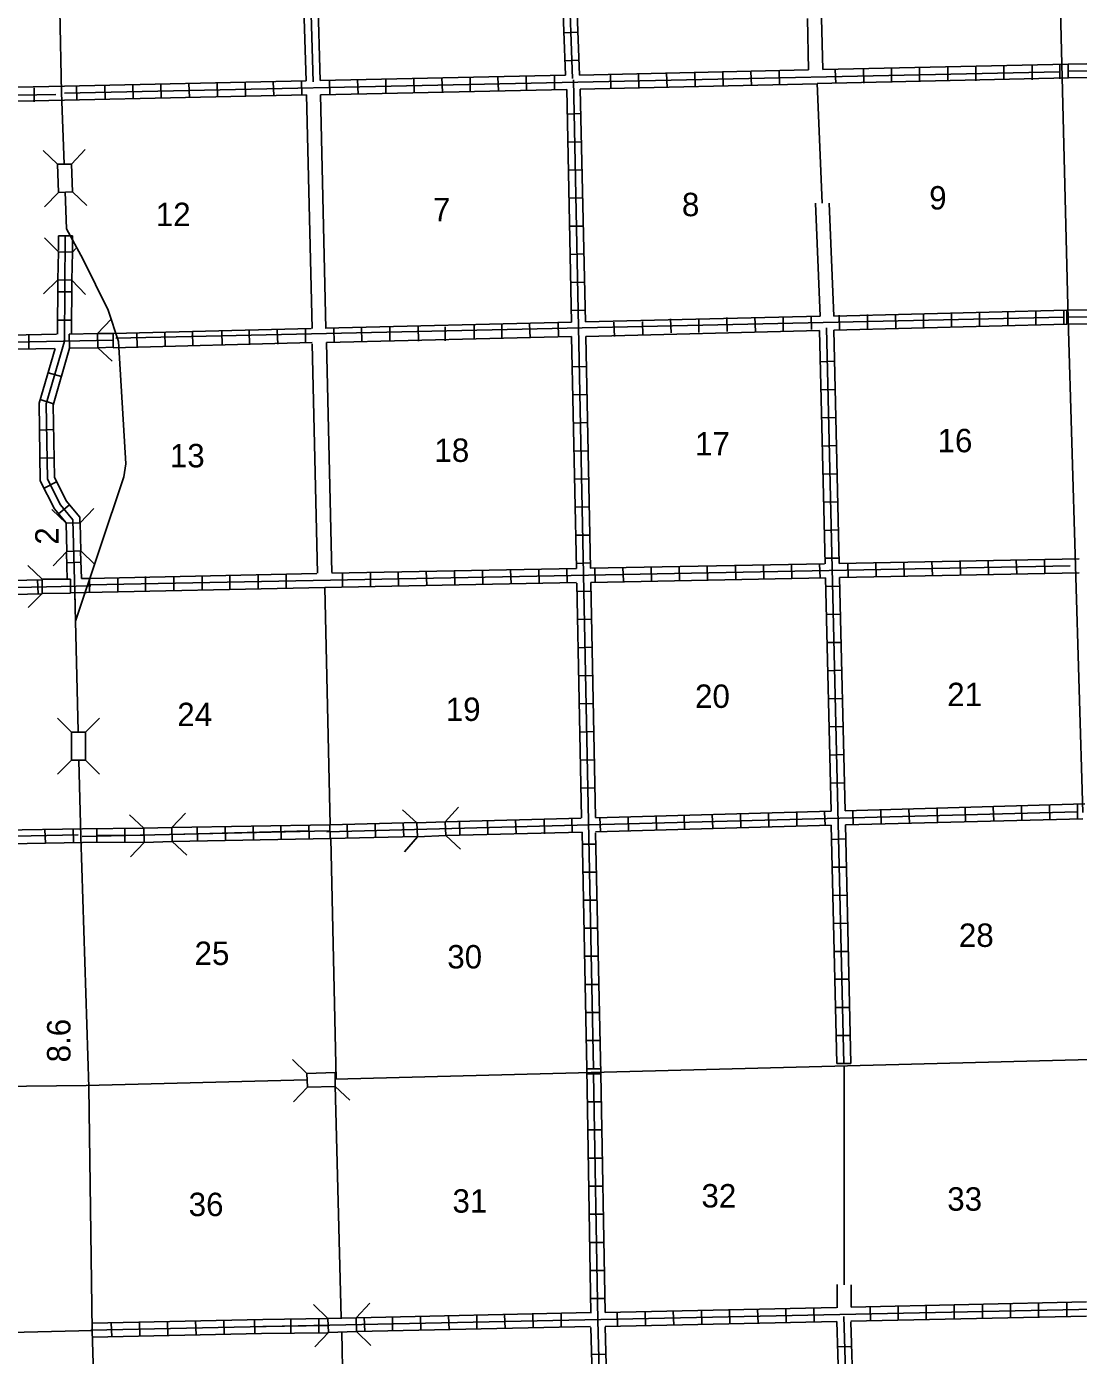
# Model space of a CAD drawing. Extents: x 1881594 to 2243936, y 15775045 to 16151935.
# Drawn here: x 2065986 to 2088446, y 15836809 to 15865191 of the extents above; entities that cross this region are included whole.
import ezdxf

# ---------------------------------------------------------------- set-up
doc = ezdxf.new("R2010")
doc.units = 0
for name, color, linetype in [('L11', 7, 'Continuous'), ('L13', 7, 'Continuous'), ('L14', 7, 'Continuous'), ('L18', 7, 'Continuous'), ('L28', 7, 'Continuous'), ('L4', 7, 'Continuous'), ('L5', 7, 'Continuous'), ('L8', 7, 'Continuous'), ('L9', 7, 'Continuous')]:
    doc.layers.add(name, color=color, linetype=linetype)

msp = doc.modelspace()

# ---------------------------------------------------------------- linework, layer by layer
at = {"layer": 'L11'}
for p, q in [((2072081, 15858739), (2071965, 15863734)), ((2072377, 15858739), (2072261, 15863734)), ((2072198, 15853517), (2072081, 15858417)), ((2072504, 15853533), (2072388, 15858443)), ((2083296, 15837825), (2083295, 15838321)), ((2083597, 15837841), (2083597, 15838318))]:
    msp.add_line(p, q, dxfattribs=at)
for points in [[(2071955, 15864035), (2071901, 15865815)], [(2072256, 15864040), (2072203, 15865824)], [(2082663, 15865361), (2082686, 15864265)], [(2082963, 15865371), (2082986, 15864272)], [(2082931, 15859008), (2082829, 15861423)], [(2083227, 15859008), (2083127, 15861423)]]:
    msp.add_lwpolyline(points, dxfattribs=at)
at = {"layer": 'L13'}
for p, q in [((2072470, 15848143), (2072353, 15853213)), ((2067014, 15853099), (2067031, 15852481)), ((2072480, 15847848), (2072599, 15842709)), ((2083447, 15838318), (2083447, 15842990)), ((2072704, 15837608), (2072578, 15842577)), ((2062274, 15837218), (2067394, 15837340)), ((2072831, 15832450), (2072715, 15837307))]:
    msp.add_line(p, q, dxfattribs=at)
msp.add_lwpolyline([(2082977, 15861423), (2082871, 15863974)], dxfattribs=at)
at = {"layer": 'L18'}
for p, q in [((2066648, 15862250), (2066337, 15862541)), ((2066944, 15862256), (2067240, 15862567)), ((2066648, 15862250), (2066944, 15862256)), ((2066664, 15861648), (2066648, 15862250)), ((2066965, 15861659), (2066944, 15862256)), ((2066664, 15861648), (2066965, 15861659)), ((2066965, 15861659), (2067271, 15861369)), ((2066664, 15861648), (2066369, 15861342)), ((2066664, 15860381), (2066369, 15860682)), ((2066654, 15859784), (2066664, 15860381)), ((2066664, 15860381), (2066965, 15860376)), ((2066955, 15859774), (2066965, 15860376)), ((2066965, 15860376), (2067039, 15860450)), ((2066654, 15859784), (2066347, 15859484)), ((2066654, 15859784), (2066955, 15859774)), ((2066955, 15859774), (2067245, 15859468)), ((2067498, 15858633), (2067794, 15858940)), ((2066897, 15858623), (2067498, 15858633)), ((2066897, 15858623), (2066902, 15858322)), ((2067498, 15858633), (2067504, 15858332)), ((2066902, 15858322), (2067504, 15858332)), ((2067504, 15858332), (2067815, 15858042)), ((2066828, 15854584), (2066522, 15854874)), ((2067129, 15854589), (2067419, 15854900)), ((2067129, 15854589), (2066828, 15854584)), ((2066828, 15854584), (2066844, 15853982)), ((2067129, 15854589), (2067145, 15853992)), ((2067145, 15853992), (2066844, 15853982)), ((2067145, 15853992), (2067446, 15853702)), ((2066844, 15853982), (2066553, 15853675)), ((2066321, 15853385), (2066015, 15853681)), ((2066321, 15853385), (2066923, 15853390)), ((2066321, 15853385), (2066321, 15853084)), ((2066923, 15853390), (2066923, 15853089)), ((2066321, 15853084), (2066020, 15852783)), ((2066321, 15853084), (2066923, 15853089)), ((2066944, 15850122), (2066648, 15850423)), ((2067245, 15850122), (2067546, 15850423)), ((2066944, 15850122), (2067245, 15850122)), ((2066944, 15849525), (2066944, 15850122)), ((2067245, 15849525), (2067245, 15850122)), ((2066944, 15849525), (2066648, 15849224)), ((2066944, 15849525), (2067245, 15849525)), ((2067245, 15849525), (2067546, 15849224)), ((2068486, 15848068), (2068180, 15848358)), ((2069088, 15848084), (2069378, 15848390)), ((2074320, 15848184), (2074014, 15848464)), ((2074922, 15848205), (2075212, 15848522)), ((2068486, 15848068), (2069088, 15848084)), ((2068486, 15848068), (2068496, 15847767)), ((2069088, 15848084), (2069098, 15847783)), ((2074320, 15848184), (2074922, 15848205)), ((2074320, 15848184), (2074336, 15847883)), ((2074922, 15848205), (2074938, 15847910)), ((2068496, 15847767), (2068206, 15847456)), ((2068496, 15847767), (2069098, 15847783)), ((2069098, 15847783), (2069405, 15847493)), ((2074336, 15847883), (2074056, 15847566)), ((2074336, 15847883), (2074938, 15847910)), ((2074938, 15847910), (2075255, 15847625)), ((2071971, 15842830), (2071664, 15843126)), ((2071971, 15842830), (2072572, 15842851)), ((2071971, 15842830), (2071981, 15842535)), ((2072572, 15842851), (2072578, 15842550)), ((2071981, 15842535), (2071685, 15842223)), ((2071981, 15842535), (2072578, 15842550)), ((2072578, 15842550), (2072889, 15842260)), ((2072419, 15837598), (2072113, 15837893)), ((2073021, 15837614), (2073312, 15837925)), ((2072419, 15837598), (2073021, 15837614)), ((2072419, 15837598), (2072430, 15837297)), ((2073021, 15837614), (2073032, 15837318)), ((2072430, 15837297), (2072140, 15836990)), ((2072430, 15837297), (2073032, 15837318)), ((2073032, 15837318), (2073338, 15837022))]:
    msp.add_line(p, q, dxfattribs=at)
at = {"layer": 'L4'}
for p, q in [((2088227, 15858940), (2088048, 15866168)), ((2088539, 15848406), (2088227, 15858940)), ((2072572, 15842709), (2088713, 15843126)), ((2067256, 15842577), (2071971, 15842693)), ((2056738, 15842434), (2067256, 15842577))]:
    msp.add_line(p, q, dxfattribs=at)
at = {"layer": 'L5'}
for p, q in [((2066696, 15865534), (2066728, 15863782)), ((2067145, 15847889), (2067314, 15842540)), ((2067314, 15842540), (2067388, 15837339)), ((2067388, 15837339), (2067546, 15832149))]:
    msp.add_line(p, q, dxfattribs=at)
for points in [[(2066728, 15863782), (2066786, 15862256)], [(2066807, 15861659), (2066839, 15860872), (2067187, 15860233), (2067731, 15859135), (2067947, 15858464), (2068106, 15855851), (2068063, 15855576), (2067029, 15852493), (2067087, 15850143)], [(2067103, 15849510), (2067145, 15847889)]]:
    msp.add_lwpolyline(points, dxfattribs=at)
at = {"layer": 'L8'}
for p, q in [((2077462, 15865059), (2077752, 15865075)), ((2077477, 15864457), (2077778, 15864473)), ((2080255, 15864209), (2080260, 15863908)), ((2080856, 15864214), (2080862, 15863919)), ((2081453, 15864230), (2081464, 15863935)), ((2082055, 15864241), (2082060, 15863940)), ((2083254, 15864273), (2083264, 15863977)), ((2083855, 15864283), (2083861, 15863982)), ((2084452, 15864299), (2084452, 15863998)), ((2085054, 15864309), (2085054, 15864009)), ((2085656, 15864325), (2085656, 15864024)), ((2086253, 15864331), (2086253, 15864035)), ((2086854, 15864352), (2086854, 15864051)), ((2087456, 15864357), (2087456, 15864056)), ((2088053, 15864373), (2088053, 15864077)), ((2088227, 15864093), (2088227, 15864389)), ((2067055, 15863924), (2067060, 15863623)), ((2067657, 15863935), (2067662, 15863634)), ((2068254, 15863950), (2068264, 15863650)), ((2068855, 15863956), (2068861, 15863660)), ((2069452, 15863977), (2069463, 15863676)), ((2070054, 15863982), (2070064, 15863681)), ((2070656, 15863998), (2070661, 15863697)), ((2071252, 15864014), (2071263, 15863718)), ((2071854, 15864024), (2071865, 15863723)), ((2072456, 15864040), (2072462, 15863739)), ((2073053, 15864051), (2073063, 15863750)), ((2073655, 15864067), (2073660, 15863766)), ((2074257, 15864077), (2074262, 15863776)), ((2074853, 15864093), (2074864, 15863792)), ((2075455, 15864098), (2075460, 15863797)), ((2076052, 15864114), (2076062, 15863818)), ((2076654, 15864135), (2076664, 15863834)), ((2077256, 15864141), (2077261, 15863840)), ((2078454, 15864167), (2078465, 15863866)), ((2079056, 15864183), (2079061, 15863882)), ((2079653, 15864193), (2079663, 15863892)), ((2066147, 15863581), (2066147, 15863882)), ((2077831, 15863333), (2077530, 15863322)), ((2077836, 15862731), (2077535, 15862725)), ((2077852, 15862134), (2077557, 15862124)), ((2077863, 15861532), (2077562, 15861527)), ((2077879, 15860930), (2077578, 15860925)), ((2066664, 15860724), (2066965, 15860724)), ((2077889, 15860334), (2077588, 15860323)), ((2077905, 15859732), (2077604, 15859726)), ((2066654, 15859526), (2066955, 15859526)), ((2077910, 15859135), (2077615, 15859124)), ((2086939, 15859109), (2086939, 15858808)), ((2087536, 15859114), (2087536, 15858818)), ((2088137, 15859135), (2088137, 15858834)), ((2088196, 15858834), (2088196, 15859135)), ((2066648, 15858924), (2066944, 15858924)), ((2076131, 15858834), (2076136, 15858533)), ((2076728, 15858839), (2076738, 15858544)), ((2077340, 15858860), (2077345, 15858560)), ((2078528, 15858876), (2078539, 15858575)), ((2079135, 15858892), (2079146, 15858591)), ((2079737, 15858950), (2079748, 15858649)), ((2080339, 15858956), (2080344, 15858660)), ((2080936, 15858977), (2080946, 15858676)), ((2081538, 15858982), (2081548, 15858681)), ((2082140, 15858998), (2082145, 15858702)), ((2082736, 15859014), (2082747, 15858718)), ((2083338, 15859024), (2083343, 15858723)), ((2083940, 15859040), (2083945, 15858739)), ((2084537, 15859051), (2084547, 15858750)), ((2085138, 15859066), (2085138, 15858765)), ((2085735, 15859082), (2085735, 15858781)), ((2086337, 15859093), (2086337, 15858792)), ((2066036, 15858607), (2066036, 15858306)), ((2067836, 15858639), (2067836, 15858343)), ((2068338, 15858639), (2068349, 15858343)), ((2068940, 15858660), (2068945, 15858359)), ((2069531, 15858665), (2069537, 15858364)), ((2070154, 15858681), (2070165, 15858385)), ((2070740, 15858692), (2070746, 15858391)), ((2071337, 15858707), (2071348, 15858406)), ((2071939, 15858734), (2071944, 15858433)), ((2072546, 15858739), (2072557, 15858443)), ((2073137, 15858760), (2073148, 15858459)), ((2073739, 15858776), (2073745, 15858475)), ((2074346, 15858776), (2074352, 15858475)), ((2074922, 15858781), (2074927, 15858480)), ((2075540, 15858808), (2075545, 15858507)), ((2083238, 15858042), (2082937, 15858032)), ((2066448, 15857799), (2066728, 15857715)), ((2077937, 15857931), (2077636, 15857926)), ((2083254, 15857440), (2082953, 15857435)), ((2066274, 15857224), (2066564, 15857134)), ((2077953, 15857335), (2077652, 15857324)), ((2083264, 15856843), (2082963, 15856833)), ((2066263, 15856574), (2066564, 15856585)), ((2077963, 15856733), (2077662, 15856722)), ((2066274, 15855972), (2066569, 15855983)), ((2077968, 15856131), (2077678, 15856125)), ((2083280, 15856242), (2082979, 15856231)), ((2066363, 15855333), (2066627, 15855465)), ((2077990, 15855534), (2077689, 15855523)), ((2083296, 15855640), (2082995, 15855634)), ((2066670, 15854784), (2066902, 15854974)), ((2077995, 15854932), (2077694, 15854927)), ((2083306, 15855043), (2083005, 15855032)), ((2078011, 15854330), (2077715, 15854325)), ((2083322, 15854441), (2083021, 15854431)), ((2066844, 15853739), (2067145, 15853749)), ((2078021, 15853734), (2077720, 15853723)), ((2082330, 15853406), (2082319, 15853707)), ((2082931, 15853417), (2082921, 15853718)), ((2083338, 15853839), (2083037, 15853834)), ((2083528, 15853433), (2083523, 15853734)), ((2084130, 15853443), (2084119, 15853739)), ((2084727, 15853459), (2084721, 15853760)), ((2085329, 15853464), (2085318, 15853765)), ((2085930, 15853485), (2085920, 15853781)), ((2086527, 15853491), (2086522, 15853792)), ((2087129, 15853501), (2087118, 15853797)), ((2087731, 15853517), (2087720, 15853818)), ((2067931, 15853126), (2067931, 15853422)), ((2068528, 15853142), (2068528, 15853443)), ((2069130, 15853147), (2069130, 15853448)), ((2069732, 15853169), (2069732, 15853464)), ((2070328, 15853174), (2070328, 15853475)), ((2070930, 15853184), (2070930, 15853485)), ((2071527, 15853200), (2071527, 15853501)), ((2072731, 15853227), (2072731, 15853522)), ((2073327, 15853232), (2073327, 15853533)), ((2073929, 15853242), (2073919, 15853543)), ((2074531, 15853258), (2074521, 15853559)), ((2075128, 15853264), (2075123, 15853565)), ((2075730, 15853285), (2075719, 15853580)), ((2076332, 15853290), (2076321, 15853591)), ((2076928, 15853301), (2076923, 15853602)), ((2077530, 15853316), (2077520, 15853617)), ((2078127, 15853327), (2078122, 15853623)), ((2078729, 15853343), (2078718, 15853638)), ((2079331, 15853348), (2079320, 15853649)), ((2079927, 15853359), (2079922, 15853660)), ((2080529, 15853374), (2080519, 15853675)), ((2081131, 15853385), (2081121, 15853681)), ((2081728, 15853401), (2081722, 15853702)), ((2066231, 15853074), (2066221, 15853374)), ((2066823, 15853385), (2066823, 15853390)), ((2067330, 15853116), (2067330, 15853417)), ((2083343, 15853242), (2083048, 15853232)), ((2078037, 15853132), (2077736, 15853126)), ((2083364, 15852641), (2083063, 15852635)), ((2078048, 15852535), (2077747, 15852524)), ((2083380, 15852039), (2083079, 15852033)), ((2078063, 15851933), (2077763, 15851922)), ((2083386, 15851442), (2083090, 15851431)), ((2078069, 15851331), (2077773, 15851326)), ((2078090, 15850734), (2077789, 15850724)), ((2083401, 15850840), (2083106, 15850835)), ((2078095, 15850133), (2077794, 15850122)), ((2083423, 15850243), (2083122, 15850233)), ((2078111, 15849531), (2077810, 15849525)), ((2083438, 15849642), (2083137, 15849631)), ((2078122, 15848934), (2077821, 15848923)), ((2083444, 15849040), (2083148, 15849034)), ((2078829, 15848316), (2078840, 15848015)), ((2079431, 15848332), (2079436, 15848031)), ((2080028, 15848348), (2080038, 15848047)), ((2080629, 15848364), (2080640, 15848068)), ((2081231, 15848385), (2081237, 15848084)), ((2081828, 15848401), (2081839, 15848100)), ((2082430, 15848417), (2082435, 15848116)), ((2083027, 15848422), (2083037, 15848126)), ((2083628, 15848443), (2083639, 15848142)), ((2084230, 15848459), (2084236, 15848158)), ((2084827, 15848475), (2084838, 15848174)), ((2085429, 15848490), (2085439, 15848189)), ((2086031, 15848506), (2086036, 15848205)), ((2086627, 15848522), (2086638, 15848226)), ((2087229, 15848543), (2087240, 15848242)), ((2087831, 15848559), (2087836, 15848258)), ((2088428, 15848575), (2088428, 15848274)), ((2066390, 15847741), (2066379, 15848042)), ((2066986, 15847757), (2066981, 15848057)), ((2067182, 15848057), (2068481, 15848073)), ((2067484, 15848060), (2067488, 15847762)), ((2068081, 15848068), (2068084, 15847769)), ((2069098, 15848084), (2072470, 15848143)), ((2069635, 15847799), (2069628, 15848097)), ((2070232, 15847814), (2070224, 15848113)), ((2070829, 15847816), (2070821, 15848114)), ((2071425, 15847828), (2071417, 15848125)), ((2072022, 15847839), (2072014, 15848135)), ((2072471, 15847855), (2072463, 15848150)), ((2072831, 15848147), (2072836, 15847852)), ((2073428, 15848168), (2073438, 15847867)), ((2074030, 15848184), (2074040, 15847883)), ((2075228, 15848216), (2075239, 15847915)), ((2075830, 15848232), (2075835, 15847931)), ((2076427, 15848248), (2076437, 15847952)), ((2077039, 15848248), (2077044, 15847952)), ((2077631, 15848285), (2077636, 15847984)), ((2078227, 15848300), (2078238, 15847999)), ((2067182, 15847767), (2068496, 15847772)), ((2067486, 15847911), (2068482, 15847923)), ((2069098, 15847783), (2072480, 15847848)), ((2072017, 15848010), (2069102, 15847934)), ((2083481, 15847841), (2083180, 15847830)), ((2078148, 15847730), (2077847, 15847730)), ((2083486, 15847239), (2083185, 15847234)), ((2078164, 15847133), (2077863, 15847133)), ((2083502, 15846642), (2083206, 15846632)), ((2078169, 15846532), (2077873, 15846532)), ((2083523, 15846040), (2083222, 15846035)), ((2078185, 15845935), (2077889, 15845935)), ((2078195, 15845333), (2077895, 15845333)), ((2083528, 15845439), (2083227, 15845439)), ((2078211, 15844731), (2077910, 15844731)), ((2083544, 15844842), (2083248, 15844842)), ((2078222, 15844134), (2077921, 15844134)), ((2083560, 15844240), (2083264, 15844240)), ((2078238, 15843532), (2077937, 15843532)), ((2083570, 15843643), (2083269, 15843643)), ((2078248, 15842931), (2077947, 15842931)), ((2083586, 15843041), (2083285, 15843041)), ((2077947, 15842825), (2078248, 15842825)), ((2077953, 15842223), (2078254, 15842223)), ((2077968, 15841626), (2078269, 15841626)), ((2077979, 15841024), (2078280, 15841024)), ((2077990, 15840423), (2078285, 15840423)), ((2077995, 15839826), (2078296, 15839826)), ((2078011, 15839224), (2078312, 15839224)), ((2078021, 15838622), (2078322, 15838622)), ((2078027, 15838025), (2078327, 15838025)), ((2082198, 15837809), (2082203, 15837508)), ((2082794, 15837825), (2082805, 15837524)), ((2083998, 15837851), (2084003, 15837550)), ((2084595, 15837856), (2084595, 15837555)), ((2085197, 15837872), (2085197, 15837577)), ((2085793, 15837883), (2085793, 15837582)), ((2086395, 15837899), (2086395, 15837598)), ((2086997, 15837909), (2086997, 15837608)), ((2087594, 15837925), (2087594, 15837624)), ((2088196, 15837930), (2088196, 15837635)), ((2068998, 15837534), (2069003, 15837233)), ((2069595, 15837550), (2069605, 15837249)), ((2070197, 15837555), (2070202, 15837260)), ((2070853, 15837572), (2070858, 15837271)), ((2071632, 15837287), (2071627, 15837585)), ((2072228, 15837296), (2072224, 15837594)), ((2073195, 15837624), (2073206, 15837323)), ((2073797, 15837635), (2073803, 15837334)), ((2074394, 15837650), (2074405, 15837350)), ((2074996, 15837656), (2075006, 15837360)), ((2075598, 15837677), (2075603, 15837376)), ((2076194, 15837682), (2076205, 15837381)), ((2076796, 15837698), (2076802, 15837397)), ((2077398, 15837709), (2077404, 15837408)), ((2078597, 15837735), (2078602, 15837434)), ((2079193, 15837751), (2079204, 15837450)), ((2079795, 15837756), (2079806, 15837455)), ((2080397, 15837772), (2080402, 15837476)), ((2080994, 15837782), (2081004, 15837482)), ((2081596, 15837798), (2081606, 15837497)), ((2067794, 15837508), (2067805, 15837207)), ((2068396, 15837524), (2068407, 15837223)), ((2083602, 15837001), (2083306, 15836990)), ((2078053, 15836827), (2078354, 15836832))]:
    msp.add_line(p, q, dxfattribs=at)
for points in [[(2077646, 15864082), (2077562, 15866268)], [(2077493, 15864156), (2077419, 15866041)], [(2077794, 15864156), (2077720, 15866052)], [(2072103, 15864014), (2072060, 15865450)], [(2088227, 15864241), (2114347, 15864674)], [(2088053, 15864225), (2066796, 15863766)], [(2082686, 15864265), (2077794, 15864156)], [(2088227, 15864389), (2082986, 15864272)], [(2088227, 15864389), (2093422, 15864481)], [(2071955, 15864035), (2066796, 15863919)], [(2077493, 15864156), (2072256, 15864040)], [(2078095, 15842931), (2077662, 15864051)], [(2082871, 15863970), (2077810, 15863855)], [(2088238, 15864093), (2082871, 15863974)], [(2088227, 15864093), (2093343, 15864183)], [(2061347, 15863650), (2066611, 15863739)], [(2065455, 15863892), (2066796, 15863919)], [(2071965, 15863734), (2066796, 15863618)], [(2077520, 15863850), (2072261, 15863734)], [(2077620, 15858876), (2077520, 15863850)], [(2077921, 15858882), (2077810, 15863855)], [(2065460, 15863591), (2066796, 15863618)], [(2066812, 15860724), (2066796, 15858475), (2066406, 15857134), (2066432, 15855523), (2066707, 15854974), (2066971, 15854658), (2067023, 15852841)], [(2066664, 15860724), (2066664, 15860408)], [(2066965, 15860724), (2066965, 15860376)], [(2066654, 15859769), (2066648, 15858618)], [(2066955, 15859769), (2066944, 15858618)], [(2088196, 15859135), (2083227, 15859008)], [(2088196, 15858982), (2109162, 15859256)], [(2088196, 15859135), (2093438, 15859198)], [(2088137, 15858982), (2067894, 15858533)], [(2077620, 15858876), (2072361, 15858750)], [(2082931, 15859008), (2077921, 15858882)], [(2088196, 15858834), (2083222, 15858707)], [(2088196, 15858834), (2093438, 15858897)], [(2066622, 15858618), (2061786, 15858517)], [(2067836, 15858639), (2067498, 15858633)], [(2072060, 15858739), (2067836, 15858639)], [(2077620, 15858575), (2072388, 15858443)], [(2077731, 15853617), (2077620, 15858575)], [(2082921, 15858702), (2077931, 15858575)], [(2078027, 15853623), (2077931, 15858575)], [(2083037, 15853718), (2082921, 15858702)], [(2083438, 15843041), (2083069, 15858760)], [(2083338, 15853723), (2083222, 15858707)], [(2067836, 15858491), (2040445, 15857947)], [(2066580, 15858317), (2061786, 15858227)], [(2066596, 15858317), (2066252, 15857150), (2066279, 15855492), (2066580, 15854890), (2066823, 15854599), (2066823, 15854584)], [(2066902, 15858322), (2066553, 15857108), (2066580, 15855566), (2066828, 15855059), (2067124, 15854710), (2067124, 15854584)], [(2067836, 15858343), (2067514, 15858332)], [(2072081, 15858443), (2067836, 15858332)], [(2066839, 15853955), (2066854, 15853385)], [(2067139, 15853982), (2067155, 15853401)], [(2083027, 15853718), (2078021, 15853623)], [(2088465, 15853823), (2083338, 15853723)], [(2072182, 15853507), (2067319, 15853401)], [(2088269, 15853675), (2067330, 15853264)], [(2077731, 15853617), (2072504, 15853517)], [(2088465, 15853522), (2083343, 15853422)], [(2083465, 15848443), (2083343, 15853422)], [(2067356, 15853248), (2051231, 15852883)], [(2066305, 15853374), (2061897, 15853274)], [(2072353, 15853209), (2066923, 15853098)], [(2067356, 15853401), (2067155, 15853401)], [(2077731, 15853316), (2072353, 15853213)], [(2077836, 15848290), (2077736, 15853306)], [(2083048, 15853417), (2078037, 15853316)], [(2078137, 15848300), (2078037, 15853316)], [(2083164, 15848432), (2083048, 15853417)], [(2066321, 15853074), (2061897, 15852973)], [(2088428, 15848422), (2072398, 15847989)], [(2083164, 15848432), (2078137, 15848290)], [(2088586, 15848591), (2083465, 15848443)], [(2067182, 15848057), (2062029, 15847973)], [(2074315, 15848189), (2072470, 15848143)], [(2077831, 15848285), (2074927, 15848205)], [(2083169, 15848131), (2078137, 15847989)], [(2083285, 15843041), (2083169, 15848131)], [(2088544, 15848269), (2083470, 15848142)], [(2083586, 15843041), (2083470, 15848142)], [(2067087, 15847931), (2045988, 15847477)], [(2067182, 15847767), (2062039, 15847672)], [(2074320, 15847889), (2072480, 15847848)], [(2077847, 15847984), (2074938, 15847910)], [(2077947, 15842931), (2077847, 15847984)], [(2078248, 15842825), (2078137, 15847973)], [(2078037, 15837714), (2077947, 15842931)], [(2078412, 15821974), (2078343, 15827175), (2078322, 15832492), (2078185, 15837555), (2078095, 15842825)], [(2078338, 15837724), (2078248, 15842825)], [(2078338, 15837724), (2083280, 15837830)], [(2083597, 15837841), (2088618, 15837951)], [(2067356, 15837350), (2088797, 15837798)], [(2067385, 15837498), (2071031, 15837577)], [(2071031, 15837577), (2072414, 15837598)], [(2073032, 15837614), (2078037, 15837724)], [(2078343, 15837423), (2083285, 15837534)], [(2083438, 15832650), (2083285, 15837534)], [(2083687, 15822000), (2083702, 15827201), (2083597, 15832492), (2083438, 15837640)], [(2083586, 15837540), (2088618, 15837650)], [(2067392, 15837202), (2071004, 15837276)], [(2071004, 15837276), (2072414, 15837291)], [(2071033, 15837427), (2072416, 15837448)], [(2073032, 15837318), (2078027, 15837423)], [(2078169, 15832555), (2078037, 15837408)], [(2078470, 15832555), (2078338, 15837418)], [(2083739, 15832656), (2083586, 15837524)]]:
    msp.add_lwpolyline(points, dxfattribs=at)
at = {"layer": 'L9'}
msp.add_line((2067171, 15847889), (2072446, 15848015), dxfattribs=at)

# ---------------------------------------------------------------- texts
at = {"layer": 'L14'}
for s, p in [('9', (2085260, 15861284)), ('12', (2068745, 15860930)), ('7', (2074663, 15861031)), ('8', (2079980, 15861141)), ('16', (2085439, 15856099)), ('13', (2069045, 15855777)), ('18', (2074695, 15855893)), ('17', (2080260, 15856030)), ('21', (2085645, 15850676)), ('19', (2074938, 15850360)), ('20', (2080260, 15850639)), ('24', (2069204, 15850249)), ('28', (2085894, 15845534)), ('25', (2069573, 15845148)), ('30', (2074969, 15845074)), ('31', (2075080, 15839858)), ('32', (2080397, 15839968)), ('33', (2085645, 15839900)), ('36', (2069447, 15839784))]:
    msp.add_text(s, height=500, rotation=360, dxfattribs=at).set_placement(p)
at = {"layer": 'L18'}
msp.add_text('2', height=500, rotation=90, dxfattribs=at).set_placement((2066670, 15854124))
at = {"layer": 'L28'}
msp.add_text('8.6', height=500, rotation=90, dxfattribs=at).set_placement((2066923, 15843068))

doc.saveas('drawing.dxf')
